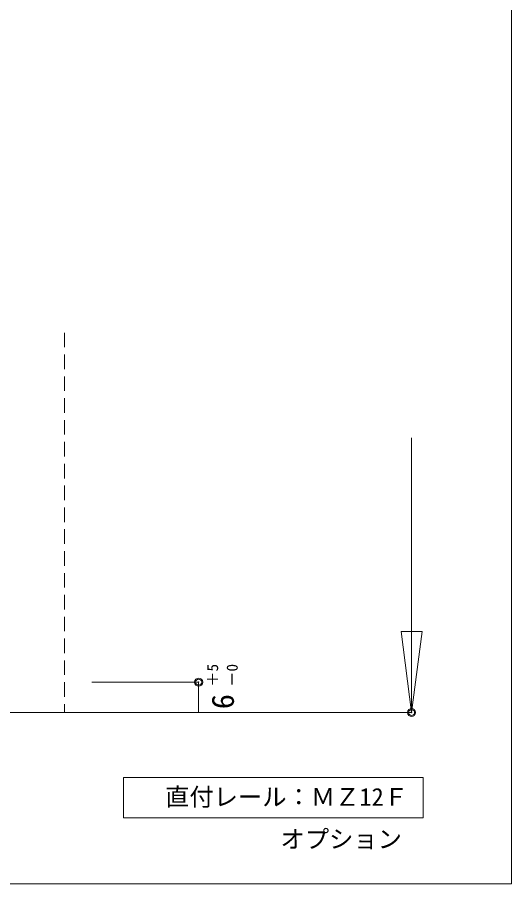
# Model space of a CAD drawing. Units: millimetres on the paper, enlarged 5 times, with parts at other scales. Extents: x -992 to 1008, y -685 to 700.
# Drawn here: x -5.9 to 197.5, y -26.2 to 330.6 of the extents above; entities that cross this region are included whole.
import ezdxf
from ezdxf.enums import TextEntityAlignment as Align

# ---------------------------------------------------------------- set-up
doc = ezdxf.new("R2010")
doc.units = ezdxf.units.MM
doc.header["$LTSCALE"] = 5
doc.header["$PDMODE"] = 32
doc.header["$PDSIZE"] = 2.5
doc.linetypes.add('DASHED1', pattern=[1.8, 1.2, -0.6])
for name, color, linetype, lineweight in [('1-0_H-SYM', 7, 'Continuous', 20), ('1-1_0', 7, 'Continuous', 20), ('2-0_18', 7, 'Continuous', 18)]:
    doc.layers.add(name, color=color, linetype=linetype, lineweight=lineweight)
doc.styles.add('ＭＳ ゴシック', font='')
doc.styles.get('ＭＳ ゴシック').set_extended_font_data('MS Gothic')

msp = doc.modelspace()

# ---------------------------------------------------------------- linework, layer by layer
at = {"layer": '1-0_H-SYM'}
msp.add_line((197.5, 675), (197.5, -26.25), dxfattribs=at)
msp.add_lwpolyline([(197.5, -26.25), (-967.5, -26.25), (-967.5, 675)], dxfattribs=at)
at = {"layer": '1-1_0'}
msp.add_line((197.5, -26.25), (197.5, 675), dxfattribs=at)
msp.add_lwpolyline([(197.5, -26.25), (-967.5, -26.25), (-967.5, 675)], dxfattribs=at)
at = {"layer": '2-0_18', "linetype": 'DASHED1', "lineweight": 20}
msp.add_line((13.539, 200.717), (13.539, 44.258), dxfattribs=at)
at = {"layer": '2-0_18', "color": 4}
for p, q in [((156.329, 157.388), (156.329, 44.258)), ((151.996, 77.591), (160.663, 77.591)), ((156.329, 44.257), (151.996, 77.591)), ((160.663, 77.591), (156.329, 44.257)), ((24.808, 56.758), (68.714, 56.758)), ((68.714, 56.758), (68.714, 44.258)), ((24.808, 44.258), (156.329, 44.258))]:
    msp.add_line(p, q, dxfattribs=at)
at = {"layer": '2-0_18', "lineweight": 20}
msp.add_line((-176.461, 44.258), (28.378, 44.258), dxfattribs=at)
at = {"layer": '2-0_18'}
for p, q in [((161.157, 0.868), (161.157, 17.534)), ((37.824, 0.868), (161.157, 0.868))]:
    msp.add_line(p, q, dxfattribs=at)
msp.add_lwpolyline([(161.157, 17.534), (37.824, 17.534), (37.824, 0.868)], dxfattribs=at)
at = {"layer": '2-0_18', "color": 4}
for centre in [(68.714, 56.758), (156.329, 44.258)]:
    msp.add_circle(centre, 1.667, dxfattribs=at)
msp.add_point((68.714, 56.758), dxfattribs=at)
at = {"layer": '2-0_18', "color": 5}
for p in [(68.714, 56.758), (156.329, 44.258)]:
    msp.add_point(p, dxfattribs=at)

# ---------------------------------------------------------------- texts
at = {"layer": '2-0_18', "style": 'ＭＳ ゴシック'}
for s, height, p in [('＋5', 4.582, (78.111, 54.895)), ('－0', 4.582, (86.156, 54.895)), ('6', 9.164, (85.973, 45.624))]:
    msp.add_text(s, height=height, rotation=90, dxfattribs=at).set_placement(p, align=Align.BOTTOM_LEFT)
for s, p in [('直付レール：ＭＺ12Ｆ', (54.9, 3.636)), ('オプション', (102.371, -13.747))]:
    msp.add_text(s, height=7.331, dxfattribs=at).set_placement(p, align=Align.BOTTOM_LEFT)

doc.saveas('drawing.dxf')
